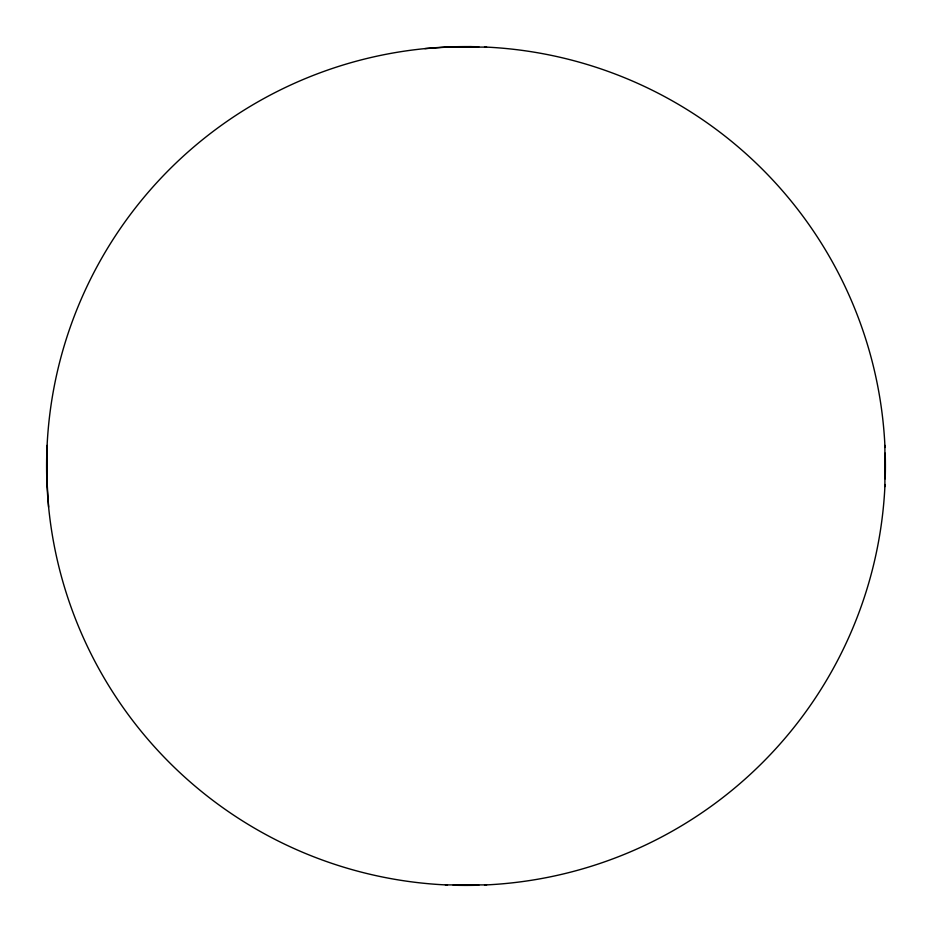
<?xml version="1.0" encoding="UTF-8"?>
<svg xmlns="http://www.w3.org/2000/svg" width="932" height="932" viewBox="0 0 932 932"><rect width="100%" height="100%" fill="white"/><g stroke="black" fill="none" stroke-linecap="round" stroke-linejoin="round"><path stroke-width="1.4" d="M884.899 486.574L884.899 445.426M46.74 455.107L47.101 445.426L47.101 486.574L46.74 476.893L48.615 507.113M424.887 48.615L449.667 46.915L445.426 47.101L471.441 46.635M445.426 47.101L486.574 47.101M486.574 884.899L445.426 884.899M885.202 453.173A419.4 419.4 0 0 1 885.202 478.827M884.992 484.535A419.4 419.4 0 0 1 484.535 884.992M478.827 885.202A419.4 419.4 0 0 1 453.173 885.202M447.465 884.992A419.4 419.4 0 0 1 47.008 484.535M46.798 478.827A419.4 419.4 0 0 1 46.798 453.173M47.008 447.465A419.4 419.4 0 0 1 447.465 47.008M453.173 46.798A419.4 419.4 0 0 1 478.827 46.798M484.535 47.008A419.4 419.4 0 0 1 884.992 447.465"/></g></svg>
